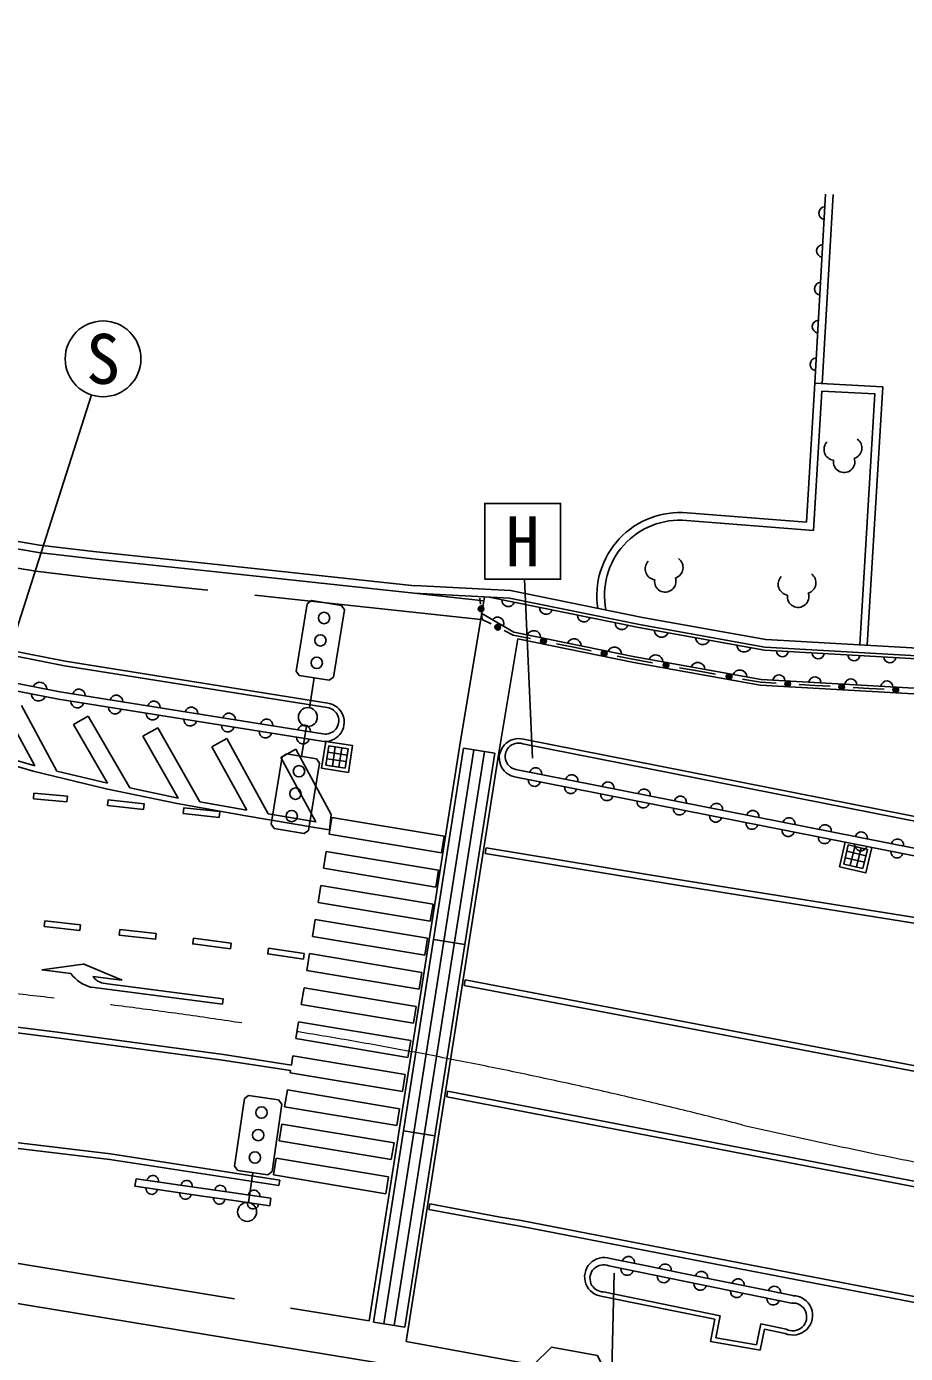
# Model space of a CAD drawing. Units: millimetres, scale not verified. Extents: x 40000 to 680000, y 20000 to 380000.
# Drawn here: x 76500 to 99699, y 268357 to 303389 of the extents above; entities that cross this region are included whole.
import ezdxf
from ezdxf.enums import TextEntityAlignment as Align

# ---------------------------------------------------------------- set-up
doc = ezdxf.new("R2010")
doc.units = ezdxf.units.MM
doc.header["$LTSCALE"] = 1000
doc.linetypes.add('CHAIN', pattern=[18.5, 12, -1.5, 3.5, -1.5])
doc.linetypes.add('DASHED', pattern=[7.5, 6, -1.5])
for name, color, linetype, lineweight in [('M-BGD', 7, 'Continuous', 25), ('M-BGD-EXST', 7, 'Continuous', 25), ('M-BMK', 2, 'CHAIN', 13), ('M-STR-STRC', 7, 'Continuous', 25)]:
    doc.layers.add(name, color=color, linetype=linetype, lineweight=lineweight)
doc.styles.add('ＭＳ ゴシック', font='')
doc.styles.get('ＭＳ ゴシック').set_extended_font_data('MS Gothic')

msp = doc.modelspace()

# ---------------------------------------------------------------- linework, layer by layer
at = {"layer": 'M-BGD'}
for p, q in [((97304, 293972), (97591, 298964)), ((97504, 293960), (97791, 298952)), ((97304, 293972), (97084, 290301)), ((99103, 293880), (97304, 293972)), ((99103, 293880), (98691, 287053)), ((97084, 290301), (93936, 290549)), ((86731, 288428), (89251, 288298)), ((89276, 288497), (86741, 288628)), ((87926, 284367), (88587, 288332)), ((83617, 286374), (83907, 288151)), ((83907, 288151), (84021, 288233)), ((84021, 288233), (84811, 288104)), ((84894, 287990), (84604, 286213)), ((84811, 288104), (84894, 287990)), ((88465, 288300), (88483, 288139)), ((88527, 287735), (88509, 287897)), ((89360, 287398), (88513, 287889)), ((88527, 287735), (88761, 287618)), ((89345, 287325), (89111, 287442)), ((89345, 287325), (89802, 287232)), ((88969, 284210), (89471, 287223)), ((90946, 287000), (90488, 287093)), ((90946, 287000), (91403, 286908)), ((77520, 286633), (84453, 285526)), ((92546, 286676), (92089, 286768)), ((92546, 286676), (93022, 286590)), ((77499, 286515), (84434, 285408)), ((83699, 286260), (83617, 286374)), ((84489, 286131), (83699, 286260)), ((84604, 286213), (84489, 286131)), ((94211, 286376), (93736, 286462)), ((94211, 286376), (94687, 286291)), ((83965, 285406), (84094, 286195)), ((95877, 286077), (95401, 286162)), ((95877, 286077), (96284, 286053)), ((97303, 285996), (96895, 286019)), ((97303, 285996), (97710, 285972)), ((98729, 285915), (98321, 285938)), ((98729, 285915), (99136, 285891)), ((77377, 285825), (84323, 284716)), ((83885, 284912), (83756, 284123)), ((83246, 284105), (83361, 284187)), ((83361, 284187), (84150, 284058)), ((84401, 283890), (84480, 284400)), ((84454, 284230), (84964, 284151)), ((84480, 284400), (84990, 284321)), ((84571, 283863), (84650, 284374)), ((84741, 283837), (84820, 284348)), ((84990, 284321), (84912, 283811)), ((87926, 284367), (85542, 269215)), ((88032, 284334), (85654, 269180)), ((85930, 269136), (88309, 284291)), ((86207, 269093), (88586, 284248)), ((88862, 284204), (86483, 269050)), ((86524, 268669), (88969, 284210)), ((88862, 284204), (88032, 284334)), ((82956, 282328), (83246, 284105)), ((84233, 283943), (83943, 282167)), ((84150, 284058), (84233, 283943)), ((84912, 283811), (84401, 283890)), ((84427, 284060), (84938, 283981)), ((83039, 282214), (82956, 282328)), ((83828, 282085), (83039, 282214)), ((83943, 282167), (83828, 282085)), ((97954, 281203), (98106, 281858)), ((98074, 281278), (98191, 281782)), ((98191, 281782), (98695, 281665)), ((98359, 281743), (98242, 281239)), ((98527, 281704), (98410, 281201)), ((98695, 281665), (98578, 281162)), ((98113, 281446), (98617, 281330)), ((98152, 281614), (98656, 281497)), ((98578, 281162), (98074, 281278)), ((87239, 279283), (88069, 279153)), ((81991, 273304), (82249, 275086)), ((82249, 275086), (82362, 275169)), ((82362, 275169), (83154, 275055)), ((83154, 275055), (83239, 274943)), ((83239, 274943), (82981, 273161)), ((86446, 274231), (87276, 274101)), ((82076, 273191), (81991, 273304)), ((79360, 272771), (79389, 272969)), ((79389, 272969), (82951, 272454)), ((82868, 273077), (82076, 273191)), ((82358, 272342), (82472, 273134)), ((82981, 273161), (82868, 273077)), ((80251, 272642), (79360, 272771)), ((81141, 272514), (80251, 272642)), ((82032, 272385), (81141, 272514)), ((82923, 272256), (82032, 272385)), ((82923, 272256), (82951, 272454)), ((91908, 270863), (92872, 270667)), ((96687, 269687), (91868, 270667)), ((92872, 270667), (93836, 270471)), ((93836, 270471), (94800, 270275)), ((94800, 270275), (95763, 270079)), ((94669, 269261), (91705, 269864)), ((94811, 269354), (91729, 269981)), ((95763, 270079), (96727, 269883)), ((85654, 269180), (86483, 269050)), ((94550, 268674), (94669, 269261)), ((94811, 269354), (94692, 268771)), ((95771, 268582), (95883, 269136)), ((96548, 269001), (95883, 269136)), ((95771, 268582), (94692, 268771)), ((95865, 268444), (95977, 268995)), ((96524, 268883), (95977, 268995)), ((95865, 268444), (94550, 268674))]:
    msp.add_line(p, q, dxfattribs=at)
at = {"layer": 'M-BGD', "linetype": 'DASHED'}
for p, q in [((86731, 288428), (88570, 288230)), ((76066, 270768), (85542, 269215)), ((86524, 268669), (89880, 268054))]:
    msp.add_line(p, q, dxfattribs=at)
at = {"layer": 'M-BGD'}
for points in [[(86752, 288627), (81360, 289206), (78347, 289525), (76845, 289701), (75873, 289864), (74480, 290285), (73091, 290836), (71847, 291593), (70717, 292562), (69717, 293632), (68913, 294844), (68209, 296175), (67633, 297542), (67230, 298971), (66944, 300430), (66685, 303389)], [(86731, 288428), (81339, 289007), (78325, 289326), (76817, 289503), (75828, 289668), (74414, 290096), (73002, 290657), (71730, 291431), (70578, 292418), (69559, 293507), (68741, 294742), (68028, 296089), (67444, 297475), (67035, 298924), (66745, 300402), (66486, 303371)], [(98492, 287065), (98891, 293691), (97492, 293762), (97271, 290085), (93920, 290350)], [(88711, 288326), (92707, 287515), (95977, 286927), (104479, 286444), (110660, 286123)], [(89276, 288497), (92759, 287790), (96010, 287206), (104494, 286724), (110685, 286402)], [(89251, 288298), (92722, 287594), (95987, 287007), (104483, 286524), (110667, 286203)], [(70694, 287944), (72943, 286902), (75212, 286044), (77342, 285628), (84292, 284519)], [(73292, 287732), (75459, 286913), (77499, 286515)], [(73338, 287843), (75492, 287029), (77520, 286633)], [(89360, 287398), (92560, 286749), (95886, 286151), (104436, 285665)], [(73020, 287086), (75267, 286237), (77377, 285825)], [(89471, 287223), (92532, 286602), (95868, 286002), (104428, 285515), (110577, 285196)], [(89621, 284573), (104757, 281584), (105849, 281762)], [(89598, 284455), (104755, 281462), (105749, 281625)], [(89462, 283768), (104743, 280751), (106553, 281046)], [(89424, 283572), (104739, 280548), (106585, 280849)], [(98810, 281719), (98653, 281042), (97954, 281203)], [(86419, 268007), (75939, 269725), (65264, 270582), (58148, 270247)]]:
    msp.add_lwpolyline(points, dxfattribs=at)
at = {"layer": 'M-BGD', "linetype": 'DASHED'}
for points in [[(88488, 287736), (81286, 288510), (78270, 288829), (76747, 289008), (75714, 289181), (74249, 289623), (72778, 290208), (71435, 291025), (70232, 292056), (69166, 293196), (68311, 294486), (67576, 295875), (66971, 297310), (66548, 298808), (66250, 300332), (65988, 303328)], [(89880, 268054), (90360, 268519), (91574, 268300), (91857, 267698)]]:
    msp.add_lwpolyline(points, dxfattribs=at)
at = {"layer": 'M-BGD'}
msp.add_lwpolyline([(84396, 284514), (85104, 284405), (84995, 283697), (84287, 283806)], close=True, dxfattribs=at)
for centre, radius in [((88496, 288018), 75), ((88496, 288018), 49.5), ((88496, 288018), 24.5), ((84352, 287774), 150), ((84255, 287182), 150), ((88936, 287530), 75), ((88936, 287530), 49.5), ((88936, 287530), 24.5), ((90145, 287163), 75), ((90145, 287163), 49.5), ((90145, 287163), 24.5), ((91746, 286838), 75), ((84159, 286590), 150), ((91746, 286838), 49.5), ((91746, 286838), 24.5), ((93379, 286526), 75), ((93379, 286526), 49.5), ((93379, 286526), 24.5), ((95044, 286226), 75), ((95044, 286226), 49.5), ((95044, 286226), 24.5), ((96590, 286036), 75), ((96590, 286036), 49.5), ((96590, 286036), 24.5), ((98016, 285955), 75), ((98016, 285955), 49.5), ((98016, 285955), 24.5), ((99442, 285874), 75), ((99442, 285874), 49.5), ((99442, 285874), 24.5), ((83925, 285159), 250), ((83925, 285159), 250), ((83691, 283728), 150), ((83595, 283136), 150), ((83498, 282544), 150), ((82701, 274717), 150), ((82615, 274123), 150), ((82529, 273530), 150), ((82322, 272095), 250)]:
    msp.add_circle(centre, radius, dxfattribs=at)
for centre, radius, start, end in [((97580, 298463), 168, 92.7346, 260.6849), ((97522, 297465), 168, 92.7354, 260.6843), ((97465, 296467), 168, 92.7354, 260.6843), ((97408, 295468), 168, 92.7354, 260.6843), ((97350, 294470), 168, 92.7354, 260.6843), ((97837, 292225), 288, 135.6615, 262.5319), ((98260, 292262), 288, 287.5905, 54.4579), ((98079, 291897), 283, 171.3749, 18.746), ((93741, 288370), 2187, 84.8875, 188.962), ((93741, 288370), 1987, 84.8878, 191.1251), ((93117, 289069), 288, 135.6611, 262.5323), ((93540, 289107), 288, 287.5901, 54.4583), ((93359, 288741), 283, 171.3749, 18.746), ((96625, 288666), 288, 135.6611, 262.5323), ((97048, 288703), 288, 287.5901, 54.4583), ((96867, 288337), 283, 171.3749, 18.746), ((89215, 288245), 171, 175.6421, 341.4255), ((90214, 288043), 171, 175.6406, 341.4254), ((88930, 287632), 164, 334.7006, 145.1216), ((91213, 287840), 171, 175.6406, 341.4254), ((92211, 287638), 171, 175.6419, 341.4246), ((89886, 287256), 185, 359.3573, 157.709), ((93259, 287455), 189, 181.6181, 337.9948), ((90953, 287040), 185, 359.3582, 157.7101), ((92020, 286823), 185, 359.3592, 157.7085), ((94349, 287259), 189, 181.6186, 337.9943), ((95439, 287063), 189, 181.6192, 337.9932), ((93107, 286608), 192, 2.5516, 157.0597), ((94215, 286408), 192, 2.5542, 157.059), ((96450, 286908), 158, 179.6059, 353.884), ((97395, 286855), 158, 179.6071, 353.8831), ((98339, 286801), 158, 179.6088, 353.8832), ((99284, 286747), 158, 179.6076, 353.8841), ((95324, 286209), 192, 2.5535, 157.0593), ((96360, 286115), 159, 359.9355, 173.5556), ((97310, 286061), 159, 359.9382, 173.5531), ((76850, 285895), 183, 359.3225, 158.597), ((77879, 285727), 168, 357.1635, 164.6992), ((98260, 286007), 159, 359.9385, 173.5528), ((99210, 285953), 159, 359.9385, 173.5528), ((76816, 285766), 184, 179.6121, 338.2908), ((77841, 285567), 169, 177.2644, 344.5995), ((78870, 285568), 168, 357.1635, 164.6992), ((79861, 285410), 168, 357.1635, 164.6992), ((84374, 285022), 510, 260.7737, 81.0896), ((78834, 285409), 169, 177.2624, 344.5999), ((79827, 285250), 169, 177.2644, 344.5995), ((80852, 285252), 168, 357.1635, 164.6992), ((81843, 285094), 168, 357.1651, 164.6993), ((84392, 285060), 350, 258.7322, 83.1314), ((80820, 285092), 169, 177.2642, 344.598), ((81813, 284933), 169, 177.2644, 344.5995), ((82834, 284936), 168, 357.1635, 164.6992), ((83825, 284778), 168, 357.164, 164.6988), ((82806, 284775), 169, 177.2642, 344.598), ((83798, 284617), 169, 177.2644, 344.5995), ((89489, 284079), 511, 75.0286, 262.6334), ((89487, 284120), 353, 71.6849, 265.9762), ((89937, 283661), 163, 353.3234, 164.3387), ((89905, 283490), 163, 173.4552, 344.2068), ((90892, 283473), 163, 353.3219, 164.3385), ((91847, 283284), 163, 353.3239, 164.3382), ((90862, 283301), 163, 173.4539, 344.2081), ((91819, 283112), 163, 173.4552, 344.2068), ((92802, 283096), 163, 353.3224, 164.338), ((93757, 282907), 163, 353.3234, 164.3387), ((92776, 282923), 163, 173.4534, 344.2086), ((93734, 282734), 163, 173.4557, 344.2062), ((94712, 282719), 163, 353.3219, 164.3385), ((94691, 282545), 163, 173.4534, 344.2086), ((95648, 282356), 163, 173.4537, 344.2066), ((95668, 282530), 163, 353.3234, 164.3387), ((96623, 282341), 163, 353.3224, 164.338), ((96605, 282167), 163, 173.4557, 344.2062), ((97578, 282153), 163, 353.3226, 164.339), ((98533, 281964), 163, 353.3219, 164.3385), ((97563, 281978), 163, 173.4534, 344.2086), ((98520, 281789), 163, 173.4552, 344.2068), ((99488, 281776), 163, 353.3234, 164.3387), ((99477, 281600), 163, 173.4539, 344.2081), ((79834, 272905), 150, 351.7729, 171.7863), ((80725, 272776), 150, 351.7747, 171.7844), ((79805, 272707), 150, 171.7729, 351.7863), ((80696, 272578), 150, 171.7745, 351.7865), ((81615, 272647), 150, 351.7738, 171.7858), ((82506, 272519), 150, 351.7747, 171.7844), ((81587, 272449), 150, 171.7738, 351.7858), ((82477, 272321), 150, 171.7747, 351.7844), ((91744, 270376), 514, 71.4136, 265.5844), ((92387, 270751), 165, 353.579, 163.4201), ((91728, 270339), 357, 66.9301, 270.0679), ((92353, 270584), 165, 173.5786, 343.4184), ((93351, 270555), 165, 353.5799, 163.4175), ((94315, 270359), 165, 353.579, 163.4201), ((93317, 270388), 165, 173.5809, 343.4183), ((94281, 270191), 165, 173.5799, 343.4175), ((95279, 270163), 165, 353.5786, 163.4184), ((96242, 269967), 165, 353.5809, 163.4183), ((95245, 269995), 165, 173.579, 343.4201), ((96208, 269799), 165, 173.5794, 343.4181), ((96727, 269362), 520, 247.0282, 89.9697), ((96724, 269322), 367, 241.2147, 95.7834)]:
    msp.add_arc(centre, radius, start, end, dxfattribs=at)
at = {"layer": 'M-BGD-EXST'}
for p, q in [((75826, 286195), (78216, 293663)), ((89854, 284076), (89640, 288799)), ((91875, 265078), (92009, 270477))]:
    msp.add_line(p, q, dxfattribs=at)
msp.add_lwpolyline([(88595, 288799), (90595, 288799), (90595, 290799), (88595, 290799)], close=True, dxfattribs=at)
msp.add_circle((78520, 294615), 1000, dxfattribs=at)
at = {"layer": 'M-BMK'}
for centre, radius, start, end in [((62089, 144711), 133887, 75.5917, 85.92378), ((141409, 477669), 208422, 257.24822, 274.53656)]:
    msp.add_arc(centre, radius, start, end, dxfattribs=at)
at = {"layer": 'M-STR-STRC'}
for p, q in [((77301, 283731), (76367, 285467)), ((77736, 284958), (78126, 285183)), ((79223, 283286), (78126, 285183)), ((77736, 284958), (78632, 283409)), ((79573, 284653), (79965, 284876)), ((81076, 282918), (79965, 284876)), ((81388, 284372), (81782, 284590)), ((82881, 282602), (81782, 284590)), ((81388, 284372), (82314, 282697)), ((83208, 284094), (83604, 284308)), ((84541, 282583), (83604, 284308)), ((78632, 283409), (77301, 283731)), ((76679, 283000), (77563, 282921)), ((78636, 282823), (79587, 282719)), ((82314, 282697), (81076, 282918)), ((80636, 282609), (81584, 282511)), ((84487, 282067), (84559, 282511)), ((84495, 282180), (84541, 282583)), ((84559, 282511), (87522, 282016)), ((87450, 281572), (84487, 282067)), ((87522, 282016), (87450, 281572)), ((88604, 281558), (88629, 281706)), ((84340, 281167), (84412, 281611)), ((84412, 281611), (87375, 281116)), ((87303, 280672), (84340, 281167)), ((87375, 281116), (87303, 280672)), ((84193, 280267), (84265, 280711)), ((84265, 280711), (87229, 280216)), ((87156, 279772), (84193, 280267)), ((87229, 280216), (87156, 279772)), ((77927, 279676), (76986, 279781)), ((84046, 279367), (84119, 279811)), ((84119, 279811), (87082, 279317)), ((79921, 279440), (78963, 279552)), ((81898, 279190), (80904, 279317)), ((87009, 278872), (84046, 279367)), ((87082, 279317), (87009, 278872)), ((83827, 278918), (82886, 279053)), ((83899, 278468), (83972, 278912)), ((83972, 278912), (86935, 278417)), ((76902, 278485), (77997, 278638)), ((77998, 278641), (79027, 278208)), ((77671, 278386), (76902, 278485)), ((78248, 278312), (79018, 278213)), ((86862, 277973), (83899, 278468)), ((86935, 278417), (86862, 277973)), ((88054, 278075), (88078, 278223)), ((81674, 277579), (78211, 278024)), ((78635, 278116), (78518, 278131)), ((81692, 277723), (78635, 278116)), ((83752, 277568), (83825, 278012)), ((83825, 278012), (86788, 277517)), ((81674, 277579), (81692, 277723)), ((86715, 277073), (83752, 277568)), ((86788, 277517), (86715, 277073)), ((83605, 276668), (83678, 277112)), ((83678, 277112), (86641, 276617)), ((86568, 276173), (83605, 276668)), ((86641, 276617), (86568, 276173)), ((83491, 275972), (83531, 276212)), ((83531, 276212), (86494, 275718)), ((83458, 275768), (83467, 275824)), ((86421, 275273), (83458, 275768)), ((86494, 275718), (86421, 275273)), ((83311, 274869), (83384, 275313)), ((83384, 275313), (86347, 274818)), ((87591, 275130), (87614, 275279)), ((86274, 274374), (83311, 274869)), ((86347, 274818), (86274, 274374)), ((83164, 273969), (83237, 274413)), ((83237, 274413), (86200, 273918)), ((86127, 273474), (83164, 273969)), ((86200, 273918), (86127, 273474)), ((83017, 273069), (83090, 273513)), ((83090, 273513), (86053, 273018)), ((85981, 272574), (83017, 273069)), ((83161, 272788), (83184, 272936)), ((86053, 273018), (85981, 272574)), ((87114, 272155), (87141, 272303))]:
    msp.add_line(p, q, dxfattribs=at)
for points in [[(63121, 294955), (63451, 293897), (63808, 293020), (64768, 291099), (65393, 290159), (66034, 289344), (67491, 287812), (68426, 287088), (69181, 286607), (70984, 285693), (72165, 285210), (72874, 284938), (74758, 284289), (76675, 283728), (78600, 283263), (80472, 282874), (82288, 282549), (84109, 282242), (84495, 282180)], [(75389, 284261), (76714, 283873), (75971, 285254)], [(79223, 283286), (80500, 283021), (79573, 284653)], [(82881, 282602), (84133, 282390), (83208, 284094)], [(77563, 282921), (77577, 283070), (76692, 283149), (76679, 283000)], [(79587, 282719), (79603, 282868), (78652, 282972), (78636, 282823)], [(81584, 282511), (81599, 282661), (80651, 282758), (80636, 282609)], [(88629, 281706), (93588, 280890), (99621, 279916), (105542, 278960)], [(88604, 281558), (93564, 280742), (99597, 279768), (105518, 278811)], [(76986, 279781), (76969, 279632), (77910, 279527), (77927, 279676)], [(78963, 279552), (78946, 279403), (79904, 279291), (79921, 279440)], [(80904, 279317), (80885, 279168), (81879, 279041), (81898, 279190)], [(82886, 279053), (82865, 278904), (83806, 278770), (83827, 278918)], [(175507, 272496), (168435, 271567), (162117, 270993), (157862, 270791), (153584, 270720), (149396, 270882), (145327, 271047), (141364, 271258), (136674, 271570), (132340, 271856), (124021, 272529), (119802, 272923), (113823, 273607), (110087, 274135), (105254, 274943), (88078, 278223)], [(106626, 274561), (105228, 274795), (88054, 278075)], [(71196, 277607), (77317, 276839), (81698, 276246), (83491, 275972)], [(74629, 277025), (77298, 276691), (81676, 276097), (83467, 275824)], [(106096, 271595), (104075, 271967), (99577, 272823), (87591, 275130)], [(106122, 271743), (104103, 272114), (99606, 272970), (87614, 275279)], [(58165, 274667), (61186, 274669), (66215, 274575), (70633, 274318), (73847, 274061), (78696, 273482), (83161, 272788)], [(58166, 274817), (61188, 274819), (66221, 274725), (70643, 274468), (73862, 274210), (78716, 273631), (83184, 272936)], [(87141, 272303), (88960, 271967), (89553, 271867), (95631, 270686), (100339, 269778), (102272, 269389)], [(87114, 272155), (88933, 271819), (89526, 271719), (95602, 270539), (100310, 269631), (102243, 269242)]]:
    msp.add_lwpolyline(points, dxfattribs=at)
for centre, radius, end in [((78451, 278963), 970, 255.7089), ((78638, 278601), 485, 255.7088)]:
    msp.add_arc(centre, radius, 216.5139, end, dxfattribs=at)

# ---------------------------------------------------------------- texts
at = {"layer": 'M-BGD-EXST', "style": 'ＭＳ ゴシック'}
for s, p in [('S', (78520, 294615)), ('H', (89595, 289799))]:
    msp.add_text(s, height=1320, dxfattribs=at).set_placement(p, align=Align.MIDDLE_CENTER)

doc.saveas('drawing.dxf')
